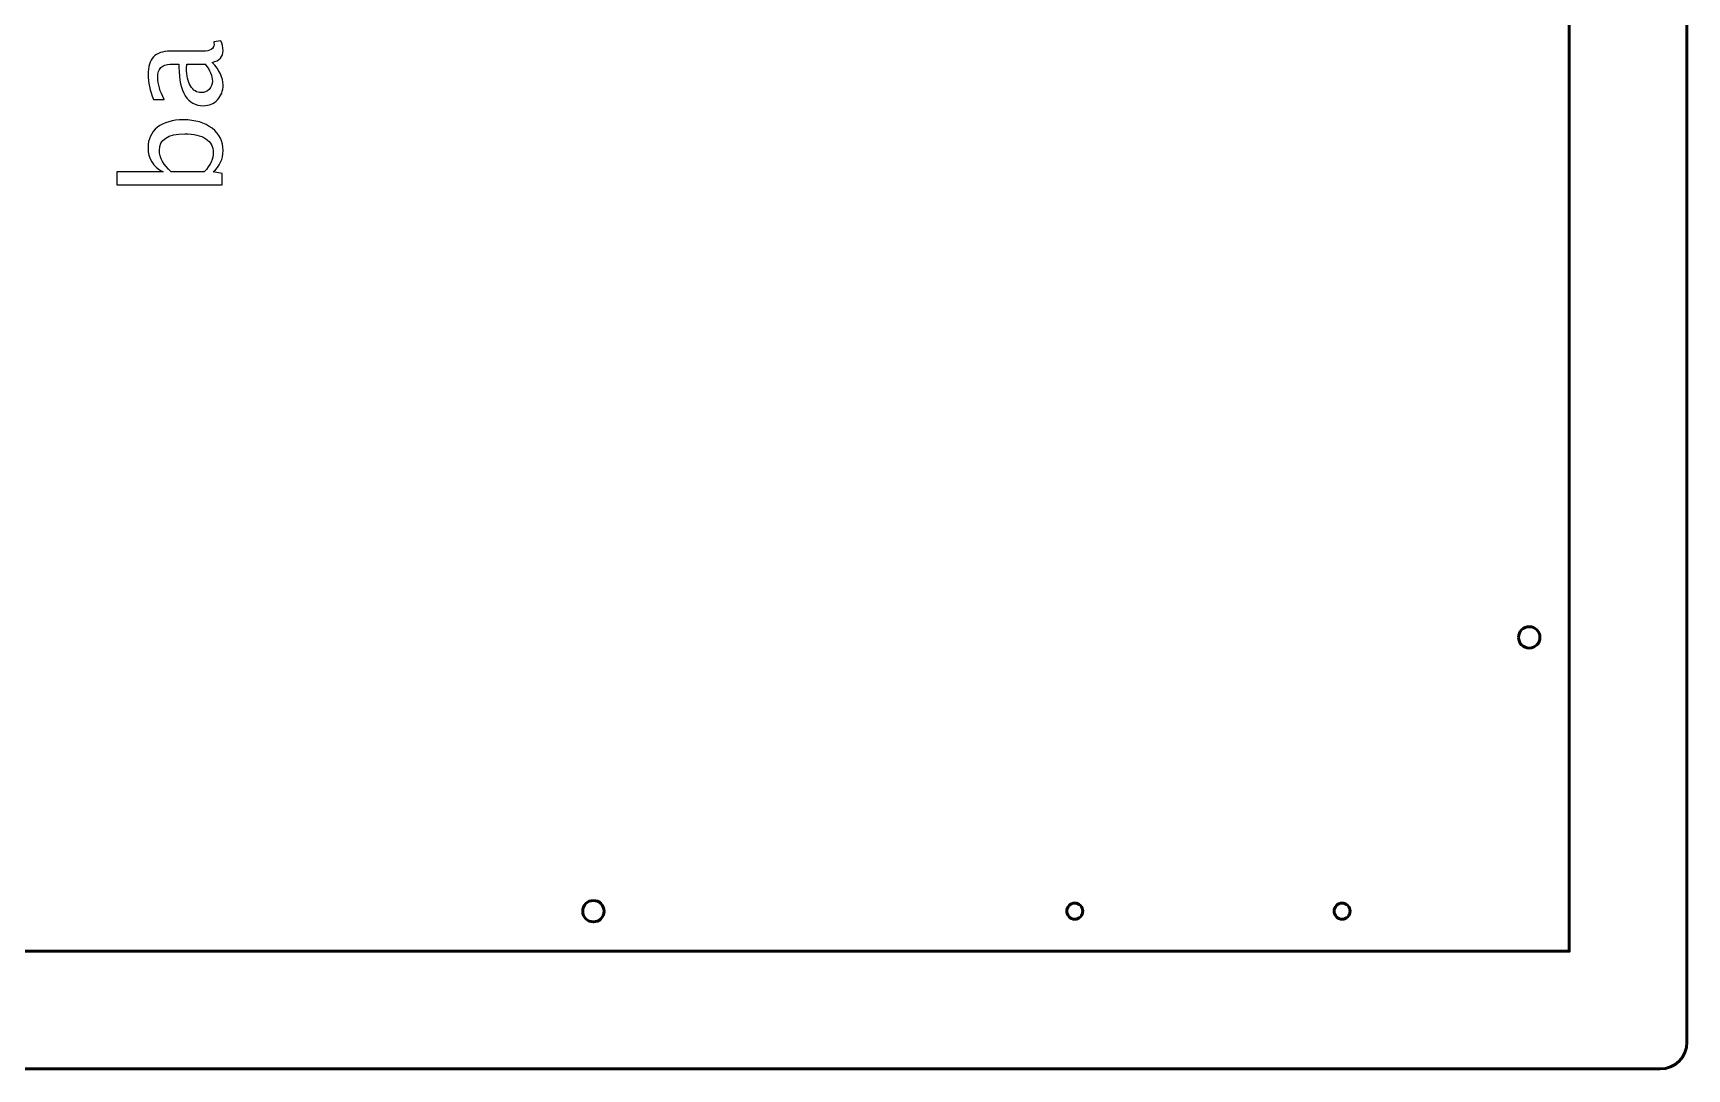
# Model space of a CAD drawing. Header units: centimetres. Extents: x -41.3 to 41.1, y -32.2 to 43.6.
# Drawn here: x 1.27 to 32.2, y -32.2 to -12.83 of the extents above; entities that cross this region are included whole.
import ezdxf

# ---------------------------------------------------------------- set-up
doc = ezdxf.new("R2010")
doc.units = ezdxf.units.CM
doc.header["$MEASUREMENT"] = 0
doc.layers.add('Layer 1', color=7, linetype='Continuous')

msp = doc.modelspace()

# ---------------------------------------------------------------- linework, layer by layer
at = {"layer": 'Layer 1', "color": 30, "lineweight": 53}
msp.add_ellipse((11.7475, -29.25), major_axis=(0, 0.2), ratio=1, dxfattribs=at)
at = {"layer": 'Layer 1', "color": 4, "lineweight": 53}
msp.add_open_spline([(31.7, -32.2), (31.7, -32.2), (-31.7, -32.2), (-31.7, -32.2), (-31.7, -32.2), (-31.97614, -32.2), (-32.2, -31.97614), (-32.2, -31.7), (-32.2, -31.7), (-32.2, -31.7), (-32.2, 31.7), (-32.2, 31.7), (-32.2, 31.7), (-32.2, 31.97614), (-31.97614, 32.2), (-31.7, 32.2), (-31.7, 32.2), (-31.7, 32.2), (31.7, 32.2), (31.7, 32.2), (31.7, 32.2), (31.97614, 32.2), (32.2, 31.97614), (32.2, 31.7), (32.2, 31.7), (32.2, 31.7), (32.2, -31.7), (32.2, -31.7), (32.2, -31.7), (32.2, -31.97614), (31.97614, -32.2), (31.7, -32.2)], degree=3, knots=[0, 0, 0, 0, 0.11111111, 0.11111111, 0.11111111, 0.11111111, 0.22222222, 0.22222222, 0.22222222, 0.22222222, 0.33333333, 0.33333333, 0.33333333, 0.33333333, 0.44444444, 0.44444444, 0.44444444, 0.44444444, 0.55555556, 0.55555556, 0.55555556, 0.55555556, 0.66666667, 0.66666667, 0.66666667, 0.66666667, 0.77777778, 0.77777778, 0.77777778, 0.77777778, 1, 1, 1, 1], dxfattribs=at)
at = {"layer": 'Layer 1', "color": 30, "lineweight": 53}
for points in [[(-30, -30), (-30, -30), (-30, 30), (-30, 30), (-30, 30), (-30, 30), (30, 30), (30, 30), (30, 30), (30, 30), (30, -30), (30, -30), (30, -30), (30, -30), (-30, -30), (-30, -30)], [(29.05, -24.13), (29.05, -24.01954), (29.13954, -23.93), (29.25, -23.93), (29.25, -23.93), (29.36046, -23.93), (29.45, -24.01954), (29.45, -24.13), (29.45, -24.13), (29.45, -24.24046), (29.36046, -24.33), (29.25, -24.33), (29.25, -24.33), (29.13954, -24.33), (29.05, -24.24046), (29.05, -24.13)], [(20.75, -29.4), (20.66716, -29.4), (20.6, -29.33284), (20.6, -29.25), (20.6, -29.25), (20.6, -29.16716), (20.66716, -29.1), (20.75, -29.1), (20.75, -29.1), (20.83284, -29.1), (20.9, -29.16716), (20.9, -29.25), (20.9, -29.25), (20.9, -29.33284), (20.83284, -29.4), (20.75, -29.4)], [(25.75, -29.4), (25.66716, -29.4), (25.6, -29.33284), (25.6, -29.25), (25.6, -29.25), (25.6, -29.16716), (25.66716, -29.1), (25.75, -29.1), (25.75, -29.1), (25.83284, -29.1), (25.9, -29.16716), (25.9, -29.25), (25.9, -29.25), (25.9, -29.33284), (25.83284, -29.4), (25.75, -29.4)]]:
    msp.add_open_spline(points, degree=3, knots=[0, 0, 0, 0, 0.2, 0.2, 0.2, 0.2, 0.4, 0.4, 0.4, 0.4, 0.6, 0.6, 0.6, 0.6, 1, 1, 1, 1], dxfattribs=at)
at = {"layer": 'Layer 1'}
for points, knots in [([(4.61941, -13.37513), (4.75403, -13.5216), (4.82134, -13.66257), (4.82134, -13.79804), (4.82134, -13.79804), (4.82134, -13.90937), (4.78663, -14.00208), (4.71678, -14.07532), (4.71678, -14.07532), (4.64693, -14.14899), (4.55887, -14.18582), (4.45262, -14.18582), (4.45262, -14.18582), (4.30572, -14.18582), (4.19269, -14.12401), (4.11395, -14.00039), (4.11395, -14.00039), (4.03521, -13.87678), (3.99584, -13.6994), (3.99584, -13.46826), (3.99584, -13.46826), (3.99584, -13.46826), (3.99584, -13.41111), (3.99584, -13.41111), (3.99584, -13.41111), (3.99584, -13.41111), (3.8337, -13.41111), (3.8337, -13.41111), (3.8337, -13.41111), (3.67749, -13.41111), (3.5996, -13.49239), (3.5996, -13.65537), (3.5996, -13.65537), (3.5996, -13.78153), (3.63939, -13.91953), (3.71898, -14.06897), (3.71898, -14.06897), (3.71898, -14.06897), (3.51832, -14.06897), (3.51832, -14.06897), (3.51832, -14.06897), (3.45059, -13.90472), (3.41672, -13.74978), (3.41672, -13.60457), (3.41672, -13.60457), (3.41672, -13.45514), (3.45059, -13.34465), (3.51874, -13.27395), (3.51874, -13.27395), (3.5869, -13.20283), (3.69189, -13.16727), (3.8337, -13.16727), (3.8337, -13.16727), (3.8337, -13.16727), (4.44203, -13.16727), (4.44203, -13.16727), (4.44203, -13.16727), (4.58131, -13.16727), (4.65116, -13.12451), (4.65116, -13.03858), (4.65116, -13.03858), (4.65116, -13.02799), (4.64947, -13.01233), (4.64608, -12.99159), (4.64608, -12.99159), (4.64608, -12.99159), (4.78155, -12.97423), (4.78155, -12.97423), (4.78155, -12.97423), (4.80822, -13.02969), (4.82134, -13.09065), (4.82134, -13.15753), (4.82134, -13.15753), (4.82134, -13.27141), (4.75403, -13.3438), (4.61941, -13.37513)], [0, 0, 0, 0, 0.05, 0.05, 0.05, 0.05, 0.1, 0.1, 0.1, 0.1, 0.15, 0.15, 0.15, 0.15, 0.2, 0.2, 0.2, 0.2, 0.25, 0.25, 0.25, 0.25, 0.3, 0.3, 0.3, 0.3, 0.35, 0.35, 0.35, 0.35, 0.4, 0.4, 0.4, 0.4, 0.45, 0.45, 0.45, 0.45, 0.5, 0.5, 0.5, 0.5, 0.55, 0.55, 0.55, 0.55, 0.6, 0.6, 0.6, 0.6, 0.65, 0.65, 0.65, 0.65, 0.7, 0.7, 0.7, 0.7, 0.75, 0.75, 0.75, 0.75, 0.8, 0.8, 0.8, 0.8, 0.85, 0.85, 0.85, 0.85, 0.9, 0.9, 0.9, 0.9, 1, 1, 1, 1]), ([(4.48648, -13.41111), (4.48648, -13.41111), (4.14062, -13.41111), (4.14062, -13.41111), (4.14062, -13.41111), (4.14062, -13.41111), (4.13808, -13.48943), (4.13808, -13.48943), (4.13808, -13.48943), (4.13808, -13.62489), (4.16306, -13.73411), (4.21301, -13.81751), (4.21301, -13.81751), (4.26339, -13.90048), (4.32985, -13.94197), (4.41282, -13.94197), (4.41282, -13.94197), (4.47082, -13.94197), (4.51993, -13.92123), (4.56014, -13.88016), (4.56014, -13.88016), (4.60036, -13.83868), (4.62068, -13.7883), (4.62068, -13.72861), (4.62068, -13.72861), (4.62068, -13.62701), (4.57581, -13.52118), (4.48648, -13.41111)], [0, 0, 0, 0, 0.125, 0.125, 0.125, 0.125, 0.25, 0.25, 0.25, 0.25, 0.375, 0.375, 0.375, 0.375, 0.5, 0.5, 0.5, 0.5, 0.625, 0.625, 0.625, 0.625, 0.75, 0.75, 0.75, 0.75, 1, 1, 1, 1]), ([(4.8061, -15.6675), (4.8061, -15.6675), (2.83252, -15.6675), (2.83252, -15.6675), (2.83252, -15.6675), (2.83252, -15.6675), (2.83252, -15.42366), (2.83252, -15.42366), (2.83252, -15.42366), (2.83252, -15.42366), (3.69908, -15.42366), (3.69908, -15.42366), (3.69908, -15.42366), (3.5107, -15.32375), (3.41672, -15.17347), (3.41672, -14.97323), (3.41672, -14.97323), (3.41672, -14.8111), (3.47556, -14.68367), (3.59367, -14.59054), (3.59367, -14.59054), (3.71178, -14.4974), (3.87307, -14.45083), (4.07754, -14.45083), (4.07754, -14.45083), (4.30022, -14.45083), (4.48013, -14.50375), (4.61645, -14.60917), (4.61645, -14.60917), (4.75318, -14.71458), (4.82134, -14.85343), (4.82134, -15.0253), (4.82134, -15.0253), (4.82134, -15.1849), (4.76038, -15.31783), (4.63804, -15.42366), (4.63804, -15.42366), (4.63804, -15.42366), (4.8061, -15.45329), (4.8061, -15.45329), (4.8061, -15.45329), (4.8061, -15.45329), (4.8061, -15.6675), (4.8061, -15.6675)], [0, 0, 0, 0, 0.08333333, 0.08333333, 0.08333333, 0.08333333, 0.16666667, 0.16666667, 0.16666667, 0.16666667, 0.25, 0.25, 0.25, 0.25, 0.33333333, 0.33333333, 0.33333333, 0.33333333, 0.41666667, 0.41666667, 0.41666667, 0.41666667, 0.5, 0.5, 0.5, 0.5, 0.58333333, 0.58333333, 0.58333333, 0.58333333, 0.66666667, 0.66666667, 0.66666667, 0.66666667, 0.75, 0.75, 0.75, 0.75, 0.83333333, 0.83333333, 0.83333333, 0.83333333, 1, 1, 1, 1]), ([(4.46997, -15.42366), (4.58216, -15.29793), (4.63846, -15.17813), (4.63846, -15.06425), (4.63846, -15.06425), (4.63846, -14.95207), (4.59147, -14.86528), (4.49791, -14.80432), (4.49791, -14.80432), (4.40436, -14.74294), (4.2727, -14.71246), (4.10252, -14.71246), (4.10252, -14.71246), (3.78756, -14.71246), (3.63008, -14.8166), (3.63008, -15.02488), (3.63008, -15.02488), (3.63008, -15.16119), (3.70374, -15.29412), (3.85148, -15.42366), (3.85148, -15.42366), (3.85148, -15.42366), (4.46997, -15.42366), (4.46997, -15.42366)], [0, 0, 0, 0, 0.14285714, 0.14285714, 0.14285714, 0.14285714, 0.28571429, 0.28571429, 0.28571429, 0.28571429, 0.42857143, 0.42857143, 0.42857143, 0.42857143, 0.57142857, 0.57142857, 0.57142857, 0.57142857, 0.71428571, 0.71428571, 0.71428571, 0.71428571, 1, 1, 1, 1])]:
    msp.add_open_spline(points, degree=3, knots=knots, dxfattribs=at)
at = {"layer": 'Layer 1', "color": 30, "lineweight": 9}
for points, knots in [([(4.61941, -13.37513), (4.75403, -13.5216), (4.82134, -13.66257), (4.82134, -13.79804), (4.82134, -13.79804), (4.82134, -13.90937), (4.78663, -14.00208), (4.71678, -14.07532), (4.71678, -14.07532), (4.64693, -14.14899), (4.55887, -14.18582), (4.45262, -14.18582), (4.45262, -14.18582), (4.30572, -14.18582), (4.19269, -14.12401), (4.11395, -14.00039), (4.11395, -14.00039), (4.03521, -13.87678), (3.99584, -13.6994), (3.99584, -13.46826), (3.99584, -13.46826), (3.99584, -13.46826), (3.99584, -13.41111), (3.99584, -13.41111), (3.99584, -13.41111), (3.99584, -13.41111), (3.8337, -13.41111), (3.8337, -13.41111), (3.8337, -13.41111), (3.67749, -13.41111), (3.5996, -13.49239), (3.5996, -13.65537), (3.5996, -13.65537), (3.5996, -13.78153), (3.63939, -13.91953), (3.71898, -14.06897), (3.71898, -14.06897), (3.71898, -14.06897), (3.51832, -14.06897), (3.51832, -14.06897), (3.51832, -14.06897), (3.45059, -13.90472), (3.41672, -13.74978), (3.41672, -13.60457), (3.41672, -13.60457), (3.41672, -13.45514), (3.45059, -13.34465), (3.51874, -13.27395), (3.51874, -13.27395), (3.5869, -13.20283), (3.69189, -13.16727), (3.8337, -13.16727), (3.8337, -13.16727), (3.8337, -13.16727), (4.44203, -13.16727), (4.44203, -13.16727), (4.44203, -13.16727), (4.58131, -13.16727), (4.65116, -13.12451), (4.65116, -13.03858), (4.65116, -13.03858), (4.65116, -13.02799), (4.64947, -13.01233), (4.64608, -12.99159), (4.64608, -12.99159), (4.64608, -12.99159), (4.78155, -12.97423), (4.78155, -12.97423), (4.78155, -12.97423), (4.80822, -13.02969), (4.82134, -13.09065), (4.82134, -13.15753), (4.82134, -13.15753), (4.82134, -13.27141), (4.75403, -13.3438), (4.61941, -13.37513)], [0, 0, 0, 0, 0.05, 0.05, 0.05, 0.05, 0.1, 0.1, 0.1, 0.1, 0.15, 0.15, 0.15, 0.15, 0.2, 0.2, 0.2, 0.2, 0.25, 0.25, 0.25, 0.25, 0.3, 0.3, 0.3, 0.3, 0.35, 0.35, 0.35, 0.35, 0.4, 0.4, 0.4, 0.4, 0.45, 0.45, 0.45, 0.45, 0.5, 0.5, 0.5, 0.5, 0.55, 0.55, 0.55, 0.55, 0.6, 0.6, 0.6, 0.6, 0.65, 0.65, 0.65, 0.65, 0.7, 0.7, 0.7, 0.7, 0.75, 0.75, 0.75, 0.75, 0.8, 0.8, 0.8, 0.8, 0.85, 0.85, 0.85, 0.85, 0.9, 0.9, 0.9, 0.9, 1, 1, 1, 1]), ([(4.48648, -13.41111), (4.48648, -13.41111), (4.14062, -13.41111), (4.14062, -13.41111), (4.14062, -13.41111), (4.14062, -13.41111), (4.13808, -13.48943), (4.13808, -13.48943), (4.13808, -13.48943), (4.13808, -13.62489), (4.16306, -13.73411), (4.21301, -13.81751), (4.21301, -13.81751), (4.26339, -13.90048), (4.32985, -13.94197), (4.41282, -13.94197), (4.41282, -13.94197), (4.47082, -13.94197), (4.51993, -13.92123), (4.56014, -13.88016), (4.56014, -13.88016), (4.60036, -13.83868), (4.62068, -13.7883), (4.62068, -13.72861), (4.62068, -13.72861), (4.62068, -13.62701), (4.57581, -13.52118), (4.48648, -13.41111)], [0, 0, 0, 0, 0.125, 0.125, 0.125, 0.125, 0.25, 0.25, 0.25, 0.25, 0.375, 0.375, 0.375, 0.375, 0.5, 0.5, 0.5, 0.5, 0.625, 0.625, 0.625, 0.625, 0.75, 0.75, 0.75, 0.75, 1, 1, 1, 1]), ([(4.8061, -15.6675), (4.8061, -15.6675), (2.83252, -15.6675), (2.83252, -15.6675), (2.83252, -15.6675), (2.83252, -15.6675), (2.83252, -15.42366), (2.83252, -15.42366), (2.83252, -15.42366), (2.83252, -15.42366), (3.69908, -15.42366), (3.69908, -15.42366), (3.69908, -15.42366), (3.5107, -15.32375), (3.41672, -15.17347), (3.41672, -14.97323), (3.41672, -14.97323), (3.41672, -14.8111), (3.47556, -14.68367), (3.59367, -14.59054), (3.59367, -14.59054), (3.71178, -14.4974), (3.87307, -14.45083), (4.07754, -14.45083), (4.07754, -14.45083), (4.30022, -14.45083), (4.48013, -14.50375), (4.61645, -14.60917), (4.61645, -14.60917), (4.75318, -14.71458), (4.82134, -14.85343), (4.82134, -15.0253), (4.82134, -15.0253), (4.82134, -15.1849), (4.76038, -15.31783), (4.63804, -15.42366), (4.63804, -15.42366), (4.63804, -15.42366), (4.8061, -15.45329), (4.8061, -15.45329), (4.8061, -15.45329), (4.8061, -15.45329), (4.8061, -15.6675), (4.8061, -15.6675)], [0, 0, 0, 0, 0.08333333, 0.08333333, 0.08333333, 0.08333333, 0.16666667, 0.16666667, 0.16666667, 0.16666667, 0.25, 0.25, 0.25, 0.25, 0.33333333, 0.33333333, 0.33333333, 0.33333333, 0.41666667, 0.41666667, 0.41666667, 0.41666667, 0.5, 0.5, 0.5, 0.5, 0.58333333, 0.58333333, 0.58333333, 0.58333333, 0.66666667, 0.66666667, 0.66666667, 0.66666667, 0.75, 0.75, 0.75, 0.75, 0.83333333, 0.83333333, 0.83333333, 0.83333333, 1, 1, 1, 1]), ([(4.46997, -15.42366), (4.58216, -15.29793), (4.63846, -15.17813), (4.63846, -15.06425), (4.63846, -15.06425), (4.63846, -14.95207), (4.59147, -14.86528), (4.49791, -14.80432), (4.49791, -14.80432), (4.40436, -14.74294), (4.2727, -14.71246), (4.10252, -14.71246), (4.10252, -14.71246), (3.78756, -14.71246), (3.63008, -14.8166), (3.63008, -15.02488), (3.63008, -15.02488), (3.63008, -15.16119), (3.70374, -15.29412), (3.85148, -15.42366), (3.85148, -15.42366), (3.85148, -15.42366), (4.46997, -15.42366), (4.46997, -15.42366)], [0, 0, 0, 0, 0.14285714, 0.14285714, 0.14285714, 0.14285714, 0.28571429, 0.28571429, 0.28571429, 0.28571429, 0.42857143, 0.42857143, 0.42857143, 0.42857143, 0.57142857, 0.57142857, 0.57142857, 0.57142857, 0.71428571, 0.71428571, 0.71428571, 0.71428571, 1, 1, 1, 1])]:
    msp.add_open_spline(points, degree=3, knots=knots, dxfattribs=at)

doc.saveas('drawing.dxf')
